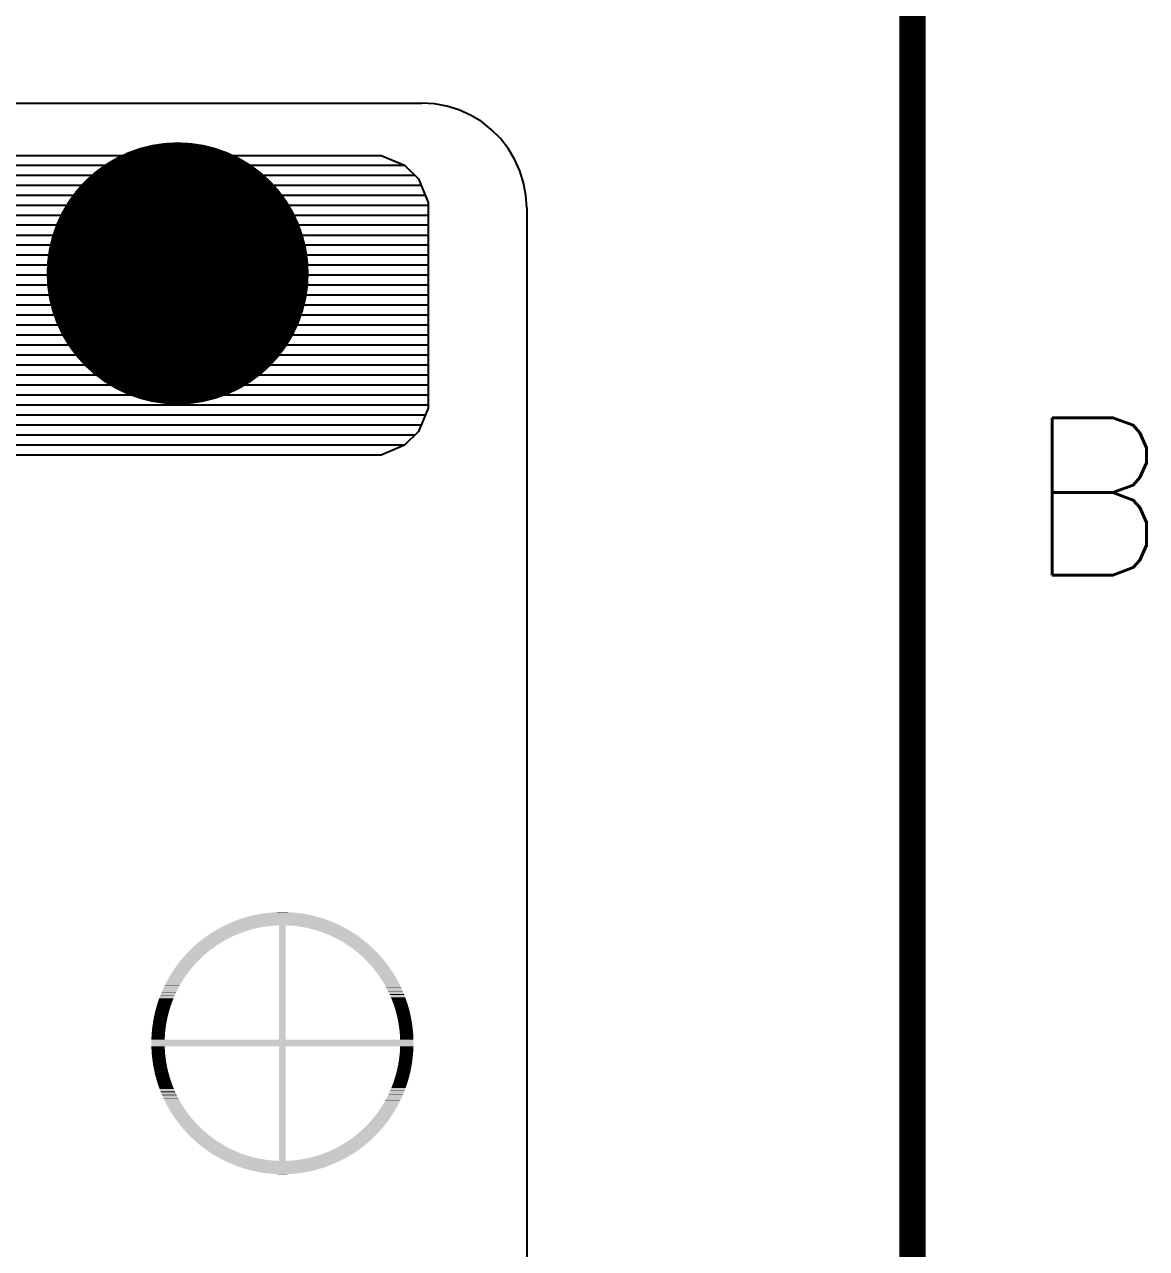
# Model space of a CAD drawing. Extents: x 295 to 953, y 10 to 290.
# Drawn here: x 865.04 to 886.44, y 203.15 to 226.5 of the extents above; entities that cross this region are included whole.
import ezdxf
from ezdxf.enums import TextEntityAlignment as Align

# ---------------------------------------------------------------- set-up
doc = ezdxf.new("R2010")
doc.units = 0
doc.header["$LTSCALE"] = 5
doc.header["$MEASUREMENT"] = 0
doc.layers.get('0').update_dxf_attribs({"linetype": 'CONTINUOUS', "lineweight": 25})
for name, color, linetype in [('DV-ABPB-A4_BOT', 7, 'CONTINUOUS'), ('문자', 4, 'CONTINUOUS'), ('테두리', 3, 'CONTINUOUS')]:
    doc.layers.add(name, color=color, linetype=linetype)
doc.styles.get("Standard").update_dxf_attribs({"font": 'simplex.shx'})

# ---------------------------------------------------------------- blocks, each defined once
blk = doc.blocks.new('C')
at = {"layer": '테두리'}
blk.add_line((405, 285), (405, 15), dxfattribs=at)
at = {"layer": '테두리', "const_width": 0.5}
blk.add_lwpolyline([(15, 285), (15, 15), (405, 15), (405, 285), (15, 285)], dxfattribs=at)
at = {"layer": '문자'}
blk.add_text('B', height=3, dxfattribs=at).set_placement((408.5, 217.5), align=Align.MIDDLE)

msp = doc.modelspace()

# ---------------------------------------------------------------- linework, layer by layer
at = {"color": 7, "const_width": 2.501}
msp.add_lwpolyline([(869.208, 221.753, -1), (866.708, 221.753, -1)], format="xyb", close=True, dxfattribs=at)
at = {"color": 7}
for points in [[(870.856, 209.405), (870.802, 209.425), (869.059, 209.405), (869.111, 209.425)], [(870.802, 209.425), (870.789, 209.43), (869.111, 209.425), (869.126, 209.43)], [(870.789, 209.43), (870.735, 209.448), (869.126, 209.43), (869.179, 209.448)], [(870.735, 209.448), (870.721, 209.453), (869.179, 209.448), (869.193, 209.453)], [(870.721, 209.453), (870.667, 209.469), (869.193, 209.453), (869.247, 209.469)], [(870.667, 209.469), (870.653, 209.473), (869.247, 209.469), (869.261, 209.473)], [(870.653, 209.473), (870.598, 209.489), (869.261, 209.473), (869.315, 209.489)], [(870.598, 209.489), (870.584, 209.492), (869.315, 209.489), (869.33, 209.492)], [(870.584, 209.492), (870.529, 209.506), (869.33, 209.492), (869.384, 209.506)], [(870.529, 209.506), (870.515, 209.509), (869.384, 209.506), (869.399, 209.509)], [(870.515, 209.509), (870.459, 209.521), (869.399, 209.509), (869.454, 209.521)], [(870.459, 209.521), (870.445, 209.524), (869.454, 209.521), (869.469, 209.524)], [(870.445, 209.524), (870.389, 209.535), (869.469, 209.524), (869.524, 209.535)], [(870.389, 209.535), (870.375, 209.537), (869.524, 209.535), (869.54, 209.537)], [(870.375, 209.537), (870.318, 209.546), (869.54, 209.537), (869.594, 209.546)], [(870.318, 209.546), (870.305, 209.548), (869.594, 209.546), (869.61, 209.548)], [(870.305, 209.548), (870.247, 209.555), (869.61, 209.548), (869.665, 209.555)], [(870.247, 209.555), (870.234, 209.557), (869.665, 209.555), (869.681, 209.557)], [(870.234, 209.557), (870.176, 209.563), (869.681, 209.557), (869.736, 209.563)], [(870.176, 209.563), (870.163, 209.564), (869.736, 209.563), (869.753, 209.564)], [(870.163, 209.564), (870.104, 209.568), (869.753, 209.564), (869.807, 209.568)], [(870.104, 209.568), (870.092, 209.569), (869.807, 209.568), (869.825, 209.569)], [(870.092, 209.569), (870.031, 209.571), (869.825, 209.569), (869.878, 209.571)], [(870.031, 209.571), (870.021, 209.571), (869.878, 209.571), (869.903, 209.571)], [(870.021, 209.571), (869.949, 209.572), (869.903, 209.571), (869.949, 209.572)], [(869.162, 209.173), (869.209, 209.19), (868.601, 209.173), (868.629, 209.19)], [(869.209, 209.19), (869.27, 209.211), (868.629, 209.19), (868.661, 209.211)], [(869.27, 209.211), (869.273, 209.212), (868.661, 209.211), (868.663, 209.212)], [(869.273, 209.212), (869.337, 209.231), (868.663, 209.212), (868.697, 209.231)], [(869.337, 209.231), (869.394, 209.247), (868.697, 209.231), (868.723, 209.247)], [(869.394, 209.247), (869.403, 209.249), (868.723, 209.247), (868.727, 209.249)], [(869.403, 209.249), (869.468, 209.265), (868.727, 209.249), (868.756, 209.265)], [(869.468, 209.265), (869.534, 209.278), (868.756, 209.265), (868.78, 209.278)], [(869.534, 209.278), (869.55, 209.281), (868.78, 209.278), (868.785, 209.281)], [(869.55, 209.281), (869.601, 209.29), (868.785, 209.281), (868.803, 209.29)], [(869.601, 209.29), (869.668, 209.3), (868.803, 209.29), (868.822, 209.3)], [(869.668, 209.3), (869.735, 209.307), (868.822, 209.3), (868.837, 209.307)], [(869.735, 209.307), (869.802, 209.313), (868.837, 209.307), (868.848, 209.313)], [(869.802, 209.313), (869.811, 209.313), (868.848, 209.313), (868.849, 209.313)], [(869.811, 209.313), (869.87, 209.317), (868.849, 209.313), (868.856, 209.317)], [(869.87, 209.317), (869.893, 209.317), (868.856, 209.317), (868.857, 209.317)], [(871.057, 209.317), (871.052, 209.32), (868.857, 209.317), (868.862, 209.32)], [(871.052, 209.32), (871, 209.344), (868.862, 209.32), (868.913, 209.344)], [(871, 209.344), (870.987, 209.35), (868.913, 209.344), (868.927, 209.35)], [(870.987, 209.35), (870.935, 209.373), (868.927, 209.35), (868.978, 209.373)], [(870.935, 209.373), (870.922, 209.379), (868.978, 209.373), (868.992, 209.379)], [(870.922, 209.379), (870.869, 209.4), (868.992, 209.379), (869.044, 209.4)], [(870.869, 209.4), (870.856, 209.405), (869.044, 209.4), (869.059, 209.405)], [(870.02, 207.135), (870.02, 209.317), (869.893, 207.135), (869.893, 209.317)], [(871.062, 209.314), (871.057, 209.317), (870.088, 209.314), (870.02, 209.317)], [(871.072, 209.31), (871.062, 209.314), (870.155, 209.31), (870.088, 209.314)], [(871.086, 209.303), (871.072, 209.31), (870.222, 209.303), (870.155, 209.31)], [(871.104, 209.294), (871.086, 209.303), (870.289, 209.294), (870.222, 209.303)], [(871.115, 209.288), (871.104, 209.294), (870.324, 209.288), (870.289, 209.294)], [(871.125, 209.283), (871.115, 209.288), (870.356, 209.283), (870.324, 209.288)], [(871.149, 209.27), (871.125, 209.283), (870.422, 209.27), (870.356, 209.283)], [(871.177, 209.255), (871.149, 209.27), (870.488, 209.255), (870.422, 209.27)], [(871.178, 209.254), (871.177, 209.255), (870.491, 209.254), (870.488, 209.255)], [(871.206, 209.238), (871.178, 209.254), (870.554, 209.238), (870.491, 209.254)], [(871.239, 209.219), (871.206, 209.238), (870.619, 209.219), (870.554, 209.238)], [(871.24, 209.218), (871.239, 209.219), (870.62, 209.218), (870.619, 209.219)], [(871.273, 209.198), (871.24, 209.218), (870.683, 209.198), (870.62, 209.218)], [(871.3, 209.181), (871.273, 209.198), (870.73, 209.181), (870.683, 209.198)], [(868.669, 208.913), (868.725, 208.951), (868.265, 208.913), (868.307, 208.951)], [(868.725, 208.951), (868.738, 208.959), (868.307, 208.951), (868.316, 208.959)], [(868.738, 208.959), (868.782, 208.987), (868.316, 208.959), (868.349, 208.987)], [(868.782, 208.987), (868.813, 209.005), (868.349, 208.987), (868.371, 209.005)], [(868.813, 209.005), (868.841, 209.021), (868.371, 209.005), (868.391, 209.021)], [(868.841, 209.021), (868.891, 209.049), (868.391, 209.021), (868.426, 209.049)], [(868.891, 209.049), (868.9, 209.054), (868.426, 209.049), (868.433, 209.054)], [(868.9, 209.054), (868.96, 209.085), (868.433, 209.054), (868.474, 209.085)], [(868.96, 209.085), (868.975, 209.092), (868.474, 209.085), (868.483, 209.092)], [(868.975, 209.092), (869.021, 209.114), (868.483, 209.092), (868.514, 209.114)], [(869.021, 209.114), (869.065, 209.133), (868.514, 209.114), (868.542, 209.133)], [(869.065, 209.133), (869.083, 209.141), (868.542, 209.133), (868.554, 209.141)], [(869.083, 209.141), (869.145, 209.167), (868.554, 209.141), (868.592, 209.167)], [(869.145, 209.167), (869.162, 209.173), (868.592, 209.167), (868.601, 209.173)], [(871.309, 209.175), (871.3, 209.181), (870.746, 209.175), (870.73, 209.181)], [(871.347, 209.15), (871.309, 209.175), (870.809, 209.15), (870.746, 209.175)], [(871.36, 209.142), (871.347, 209.15), (870.83, 209.142), (870.809, 209.15)], [(871.385, 209.124), (871.36, 209.142), (870.871, 209.124), (870.83, 209.142)], [(871.418, 209.101), (871.385, 209.124), (870.921, 209.101), (870.871, 209.124)], [(871.426, 209.095), (871.418, 209.101), (870.933, 209.095), (870.921, 209.101)], [(871.466, 209.065), (871.426, 209.095), (870.993, 209.065), (870.933, 209.095)], [(871.476, 209.058), (871.466, 209.065), (871.006, 209.058), (870.993, 209.065)], [(871.508, 209.033), (871.476, 209.058), (871.053, 209.033), (871.006, 209.058)], [(871.532, 209.014), (871.508, 209.033), (871.085, 209.014), (871.053, 209.033)], [(871.55, 208.999), (871.532, 209.014), (871.111, 208.999), (871.085, 209.014)], [(871.586, 208.969), (871.55, 208.999), (871.161, 208.969), (871.111, 208.999)], [(871.592, 208.964), (871.586, 208.969), (871.168, 208.964), (871.161, 208.969)], [(871.634, 208.926), (871.592, 208.964), (871.225, 208.926), (871.168, 208.964)], [(868.416, 208.707), (868.458, 208.745), (868.065, 208.707), (868.099, 208.745)], [(868.458, 208.745), (868.475, 208.76), (868.099, 208.745), (868.112, 208.76)], [(868.475, 208.76), (868.509, 208.789), (868.112, 208.76), (868.14, 208.789)], [(868.509, 208.789), (868.536, 208.812), (868.14, 208.789), (868.161, 208.812)], [(868.536, 208.812), (868.561, 208.832), (868.161, 208.812), (868.181, 208.832)], [(868.561, 208.832), (868.6, 208.862), (868.181, 208.832), (868.211, 208.862)], [(868.6, 208.862), (868.615, 208.873), (868.211, 208.862), (868.223, 208.873)], [(868.615, 208.873), (868.667, 208.911), (868.223, 208.873), (868.263, 208.911)], [(868.667, 208.911), (868.669, 208.913), (868.263, 208.911), (868.265, 208.913)], [(871.64, 208.921), (871.634, 208.926), (871.232, 208.921), (871.225, 208.926)], [(871.676, 208.887), (871.64, 208.921), (871.28, 208.887), (871.232, 208.921)], [(871.692, 208.873), (871.676, 208.887), (871.3, 208.873), (871.28, 208.887)], [(871.718, 208.847), (871.692, 208.873), (871.334, 208.847), (871.3, 208.873)], [(871.742, 208.822), (871.718, 208.847), (871.364, 208.822), (871.334, 208.847)], [(871.759, 208.804), (871.742, 208.822), (871.387, 208.804), (871.364, 208.822)], [(871.792, 208.771), (871.759, 208.804), (871.426, 208.771), (871.387, 208.804)], [(871.801, 208.761), (871.792, 208.771), (871.438, 208.761), (871.426, 208.771)], [(871.839, 208.718), (871.801, 208.761), (871.486, 208.718), (871.438, 208.761)], [(871.841, 208.715), (871.839, 208.718), (871.488, 208.715), (871.486, 208.718)], [(871.881, 208.669), (871.841, 208.715), (871.537, 208.669), (871.488, 208.715)], [(868.207, 208.481), (868.224, 208.502), (867.891, 208.481), (867.906, 208.502)], [(868.224, 208.502), (868.256, 208.539), (867.906, 208.502), (867.932, 208.539)], [(868.256, 208.539), (868.268, 208.553), (867.932, 208.539), (867.942, 208.553)], [(868.268, 208.553), (868.307, 208.596), (867.942, 208.553), (867.975, 208.596)], [(868.307, 208.596), (868.313, 208.603), (867.975, 208.596), (867.98, 208.603)], [(868.313, 208.603), (868.36, 208.652), (867.98, 208.603), (868.019, 208.652)], [(868.36, 208.652), (868.408, 208.699), (868.019, 208.652), (868.059, 208.699)], [(868.408, 208.699), (868.416, 208.707), (868.059, 208.699), (868.065, 208.707)], [(871.885, 208.664), (871.881, 208.669), (871.542, 208.664), (871.537, 208.669)], [(871.92, 208.62), (871.885, 208.664), (871.584, 208.62), (871.542, 208.664)], [(871.93, 208.608), (871.92, 208.62), (871.596, 208.608), (871.584, 208.62)], [(871.958, 208.571), (871.93, 208.608), (871.63, 208.571), (871.596, 208.608)], [(871.973, 208.551), (871.958, 208.571), (871.647, 208.551), (871.63, 208.571)], [(871.995, 208.52), (871.973, 208.551), (871.675, 208.52), (871.647, 208.551)], [(872.014, 208.493), (871.995, 208.52), (871.696, 208.493), (871.675, 208.52)], [(872.031, 208.467), (872.014, 208.493), (871.717, 208.467), (871.696, 208.493)], [(868.036, 208.237), (868.065, 208.283), (867.744, 208.237), (867.77, 208.283)], [(868.065, 208.283), (868.075, 208.299), (867.77, 208.283), (867.778, 208.299)], [(868.075, 208.299), (868.102, 208.34), (867.778, 208.299), (867.802, 208.34)], [(868.102, 208.34), (868.117, 208.361), (867.802, 208.34), (867.814, 208.361)], [(868.117, 208.361), (868.141, 208.395), (867.814, 208.361), (867.835, 208.395)], [(868.141, 208.395), (868.161, 208.421), (867.835, 208.395), (867.852, 208.421)], [(868.161, 208.421), (868.182, 208.449), (867.852, 208.421), (867.87, 208.449)], [(868.182, 208.449), (868.207, 208.481), (867.87, 208.449), (867.891, 208.481)], [(872.054, 208.434), (872.031, 208.467), (871.743, 208.434), (871.717, 208.467)], [(872.066, 208.414), (872.054, 208.434), (871.758, 208.414), (871.743, 208.434)], [(872.092, 208.373), (872.066, 208.414), (871.788, 208.373), (871.758, 208.414)], [(872.1, 208.359), (872.092, 208.373), (871.798, 208.359), (871.788, 208.373)], [(872.128, 208.312), (872.1, 208.359), (871.83, 208.312), (871.798, 208.359)], [(872.133, 208.303), (872.128, 208.312), (871.836, 208.303), (871.83, 208.312)], [(872.163, 208.25), (872.133, 208.303), (871.87, 208.25), (871.836, 208.303)], [(872.165, 208.246), (872.163, 208.25), (871.872, 208.246), (871.87, 208.25)], [(867.905, 207.986), (867.931, 208.043), (867.63, 207.986), (867.653, 208.043)], [(867.931, 208.043), (867.933, 208.047), (867.653, 208.043), (867.655, 208.047)], [(867.933, 208.047), (867.963, 208.108), (867.655, 208.047), (867.681, 208.108)], [(867.964, 208.109), (867.996, 208.167), (867.681, 208.109), (867.709, 208.167)], [(867.963, 208.108), (867.964, 208.109), (867.681, 208.108), (867.681, 208.109)], [(867.996, 208.167), (867.999, 208.173), (867.709, 208.167), (867.712, 208.173)], [(867.999, 208.173), (868.029, 208.226), (867.712, 208.173), (867.739, 208.226)], [(868.029, 208.226), (868.036, 208.237), (867.739, 208.226), (867.744, 208.237)], [(872.194, 208.188), (872.165, 208.246), (871.907, 208.188), (871.872, 208.246)], [(872.195, 208.186), (872.194, 208.188), (871.907, 208.186), (871.907, 208.188)], [(872.223, 208.129), (872.195, 208.186), (871.939, 208.129), (871.907, 208.186)], [(872.226, 208.122), (872.223, 208.129), (871.943, 208.122), (871.939, 208.129)], [(872.25, 208.069), (872.226, 208.122), (871.97, 208.069), (871.943, 208.122)], [(872.255, 208.057), (872.25, 208.069), (871.976, 208.057), (871.97, 208.069)], [(872.275, 208.008), (872.255, 208.057), (871.999, 208.008), (871.976, 208.057)], [(867.823, 207.775), (867.831, 207.798), (867.557, 207.775), (867.564, 207.798)], [(867.831, 207.798), (867.847, 207.843), (867.564, 207.798), (867.578, 207.843)], [(867.847, 207.843), (867.854, 207.861), (867.578, 207.843), (867.584, 207.861)], [(867.854, 207.861), (867.873, 207.91), (867.584, 207.861), (867.601, 207.91)], [(867.873, 207.91), (867.878, 207.924), (867.601, 207.91), (867.606, 207.924)], [(867.878, 207.924), (867.901, 207.977), (867.606, 207.924), (867.626, 207.977)], [(867.901, 207.977), (867.905, 207.986), (867.626, 207.977), (867.63, 207.986)], [(872.282, 207.991), (872.275, 208.008), (872.007, 207.991), (871.999, 208.008)], [(872.299, 207.946), (872.282, 207.991), (872.026, 207.946), (872.007, 207.991)], [(872.308, 207.924), (872.299, 207.946), (872.035, 207.924), (872.026, 207.946)], [(872.322, 207.883), (872.308, 207.924), (872.052, 207.883), (872.035, 207.924)], [(872.331, 207.857), (872.322, 207.883), (872.062, 207.857), (872.052, 207.883)], [(872.343, 207.82), (872.331, 207.857), (872.075, 207.82), (872.062, 207.857)], [(872.352, 207.789), (872.343, 207.82), (872.086, 207.789), (872.075, 207.82)], [(872.362, 207.756), (872.352, 207.789), (872.097, 207.756), (872.086, 207.789)], [(867.759, 207.537), (867.766, 207.567), (867.5, 207.537), (867.506, 207.567)], [(867.766, 207.567), (867.774, 207.603), (867.506, 207.567), (867.514, 207.603)], [(867.774, 207.603), (867.783, 207.637), (867.514, 207.603), (867.521, 207.637)], [(867.783, 207.637), (867.791, 207.668), (867.521, 207.637), (867.529, 207.668)], [(867.791, 207.668), (867.802, 207.706), (867.529, 207.668), (867.538, 207.706)], [(867.802, 207.706), (867.81, 207.733), (867.538, 207.706), (867.546, 207.733)], [(867.81, 207.733), (867.823, 207.775), (867.546, 207.733), (867.557, 207.775)], [(872.372, 207.72), (872.362, 207.756), (872.108, 207.72), (872.097, 207.756)], [(872.379, 207.691), (872.372, 207.72), (872.116, 207.691), (872.108, 207.72)], [(872.389, 207.651), (872.379, 207.691), (872.127, 207.651), (872.116, 207.691)], [(872.395, 207.626), (872.389, 207.651), (872.134, 207.626), (872.127, 207.651)], [(872.405, 207.582), (872.395, 207.626), (872.145, 207.582), (872.134, 207.626)], [(872.409, 207.56), (872.405, 207.582), (872.15, 207.56), (872.145, 207.582)], [(872.418, 207.512), (872.409, 207.56), (872.16, 207.512), (872.15, 207.56)], [(867.721, 207.285), (867.726, 207.337), (867.465, 207.285), (867.471, 207.337)], [(867.726, 207.337), (867.729, 207.356), (867.471, 207.337), (867.472, 207.356)], [(867.729, 207.356), (867.735, 207.404), (867.472, 207.356), (867.479, 207.404)], [(867.735, 207.404), (867.739, 207.427), (867.479, 207.404), (867.482, 207.427)], [(867.739, 207.427), (867.746, 207.471), (867.482, 207.427), (867.489, 207.471)], [(867.746, 207.471), (867.751, 207.497), (867.489, 207.471), (867.493, 207.497)], [(867.751, 207.497), (867.759, 207.537), (867.493, 207.497), (867.5, 207.537)], [(872.421, 207.494), (872.418, 207.512), (872.163, 207.494), (872.16, 207.512)], [(872.43, 207.441), (872.421, 207.494), (872.173, 207.441), (872.163, 207.494)], [(872.432, 207.428), (872.43, 207.441), (872.175, 207.428), (872.173, 207.441)], [(872.44, 207.371), (872.432, 207.428), (872.183, 207.371), (872.175, 207.428)], [(872.441, 207.361), (872.44, 207.371), (872.185, 207.361), (872.183, 207.371)], [(872.447, 207.3), (872.441, 207.361), (872.192, 207.3), (872.185, 207.361)], [(872.457, 207.086), (872.456, 207.135), (867.456, 207.086), (867.457, 207.135)], [(872.458, 207.072), (872.457, 207.086), (867.456, 207.072), (867.456, 207.086)], [(867.711, 207.143), (867.714, 207.203), (867.457, 207.143), (867.46, 207.203)], [(867.711, 207.135), (867.711, 207.143), (867.457, 207.135), (867.457, 207.143)], [(867.715, 207.214), (867.719, 207.27), (867.46, 207.214), (867.464, 207.27)], [(867.714, 207.203), (867.715, 207.214), (867.46, 207.203), (867.46, 207.214)], [(867.719, 207.27), (867.721, 207.285), (867.464, 207.27), (867.465, 207.285)], [(872.448, 207.294), (872.447, 207.3), (872.193, 207.294), (872.192, 207.3)], [(872.453, 207.229), (872.448, 207.294), (872.198, 207.229), (872.193, 207.294)], [(872.453, 207.226), (872.453, 207.229), (872.198, 207.226), (872.198, 207.229)], [(872.456, 207.159), (872.453, 207.226), (872.202, 207.159), (872.198, 207.226)], [(872.456, 207.158), (872.456, 207.159), (872.202, 207.158), (872.202, 207.159)], [(872.456, 207.135), (872.456, 207.158), (872.203, 207.135), (872.202, 207.158)], [(872.457, 207.057), (872.458, 207.072), (867.456, 207.057), (867.456, 207.072)], [(872.457, 207.008), (872.457, 207.057), (867.457, 207.008), (867.456, 207.057)], [(867.712, 206.986), (867.711, 207.008), (867.458, 206.986), (867.457, 207.008)], [(867.712, 206.985), (867.712, 206.986), (867.458, 206.985), (867.458, 206.986)], [(867.716, 206.917), (867.712, 206.985), (867.461, 206.917), (867.458, 206.985)], [(867.716, 206.914), (867.716, 206.917), (867.461, 206.914), (867.461, 206.917)], [(867.721, 206.85), (867.716, 206.914), (867.466, 206.85), (867.461, 206.914)], [(867.722, 206.843), (867.721, 206.85), (867.467, 206.843), (867.466, 206.85)], [(870.02, 204.826), (870.02, 207.008), (869.893, 204.826), (869.893, 207.008)], [(872.443, 206.806), (872.448, 206.858), (872.188, 206.806), (872.193, 206.858)], [(872.448, 206.858), (872.449, 206.873), (872.193, 206.858), (872.195, 206.873)], [(872.449, 206.873), (872.453, 206.929), (872.195, 206.873), (872.199, 206.929)], [(872.453, 206.929), (872.454, 206.941), (872.199, 206.929), (872.2, 206.941)], [(872.454, 206.941), (872.456, 207), (872.2, 206.941), (872.202, 207)], [(872.456, 207), (872.457, 207.008), (872.202, 207), (872.203, 207.008)], [(867.729, 206.783), (867.722, 206.843), (867.473, 206.783), (867.467, 206.843)], [(867.73, 206.772), (867.729, 206.783), (867.474, 206.772), (867.473, 206.783)], [(867.739, 206.716), (867.73, 206.772), (867.482, 206.716), (867.474, 206.772)], [(867.741, 206.702), (867.739, 206.716), (867.484, 206.702), (867.482, 206.716)], [(867.75, 206.649), (867.741, 206.702), (867.492, 206.649), (867.484, 206.702)], [(867.754, 206.632), (867.75, 206.649), (867.495, 206.632), (867.492, 206.649)], [(867.764, 206.583), (867.754, 206.632), (867.505, 206.583), (867.495, 206.632)], [(872.414, 206.606), (872.421, 206.646), (872.155, 206.606), (872.163, 206.646)], [(872.421, 206.646), (872.425, 206.672), (872.163, 206.646), (872.168, 206.672)], [(872.425, 206.672), (872.432, 206.716), (872.168, 206.672), (872.175, 206.716)], [(872.432, 206.716), (872.435, 206.739), (872.175, 206.716), (872.179, 206.739)], [(872.435, 206.739), (872.441, 206.787), (872.179, 206.739), (872.185, 206.787)], [(872.441, 206.787), (872.443, 206.806), (872.185, 206.787), (872.188, 206.806)], [(867.769, 206.562), (867.764, 206.583), (867.509, 206.562), (867.505, 206.583)], [(867.78, 206.517), (867.769, 206.562), (867.519, 206.517), (867.509, 206.562)], [(867.787, 206.492), (867.78, 206.517), (867.524, 206.492), (867.519, 206.517)], [(867.797, 206.452), (867.787, 206.492), (867.534, 206.452), (867.524, 206.492)], [(867.806, 206.423), (867.797, 206.452), (867.542, 206.423), (867.534, 206.452)], [(867.817, 206.387), (867.806, 206.423), (867.552, 206.387), (867.542, 206.423)], [(867.828, 206.354), (867.817, 206.387), (867.561, 206.354), (867.552, 206.387)], [(872.357, 206.368), (872.368, 206.41), (872.09, 206.368), (872.104, 206.41)], [(872.368, 206.41), (872.376, 206.437), (872.104, 206.41), (872.112, 206.437)], [(872.376, 206.437), (872.385, 206.475), (872.112, 206.437), (872.123, 206.475)], [(872.385, 206.475), (872.393, 206.506), (872.123, 206.475), (872.131, 206.506)], [(872.393, 206.506), (872.4, 206.54), (872.131, 206.506), (872.14, 206.54)], [(872.4, 206.54), (872.408, 206.576), (872.14, 206.54), (872.148, 206.576)], [(872.408, 206.576), (872.414, 206.606), (872.148, 206.576), (872.155, 206.606)], [(867.839, 206.323), (867.828, 206.354), (867.571, 206.323), (867.561, 206.354)], [(867.852, 206.286), (867.839, 206.323), (867.583, 206.286), (867.571, 206.323)], [(867.862, 206.26), (867.852, 206.286), (867.592, 206.26), (867.583, 206.286)], [(867.879, 206.219), (867.862, 206.26), (867.606, 206.219), (867.592, 206.26)], [(867.887, 206.197), (867.879, 206.219), (867.614, 206.197), (867.606, 206.219)], [(867.907, 206.152), (867.887, 206.197), (867.631, 206.152), (867.614, 206.197)], [(867.915, 206.136), (867.907, 206.152), (867.638, 206.136), (867.631, 206.152)], [(872.261, 206.1), (872.284, 206.157), (871.982, 206.1), (872.009, 206.157)], [(872.284, 206.157), (872.288, 206.166), (872.009, 206.157), (872.013, 206.166)], [(872.288, 206.166), (872.308, 206.219), (872.013, 206.166), (872.036, 206.219)], [(872.308, 206.219), (872.313, 206.233), (872.036, 206.219), (872.041, 206.233)], [(872.313, 206.233), (872.329, 206.282), (872.041, 206.233), (872.06, 206.282)], [(872.329, 206.282), (872.336, 206.3), (872.06, 206.282), (872.067, 206.3)], [(872.336, 206.3), (872.35, 206.346), (872.067, 206.3), (872.083, 206.346)], [(872.35, 206.346), (872.357, 206.368), (872.083, 206.346), (872.09, 206.368)], [(867.938, 206.086), (867.915, 206.136), (867.659, 206.086), (867.638, 206.136)], [(867.944, 206.075), (867.938, 206.086), (867.664, 206.075), (867.659, 206.086)], [(867.971, 206.021), (867.944, 206.075), (867.688, 206.021), (867.664, 206.075)], [(867.975, 206.015), (867.971, 206.021), (867.691, 206.015), (867.688, 206.021)], [(868.006, 205.957), (867.975, 206.015), (867.718, 205.957), (867.691, 206.015)], [(868.007, 205.955), (868.006, 205.957), (867.719, 205.955), (867.718, 205.957)], [(868.042, 205.897), (868.007, 205.955), (867.749, 205.897), (867.719, 205.955)], [(872.17, 205.907), (872.175, 205.917), (871.878, 205.907), (871.884, 205.917)], [(872.175, 205.917), (872.202, 205.97), (871.884, 205.917), (871.915, 205.97)], [(872.202, 205.97), (872.205, 205.976), (871.915, 205.97), (871.918, 205.976)], [(872.205, 205.976), (872.232, 206.035), (871.918, 205.976), (871.95, 206.035)], [(872.233, 206.035), (872.259, 206.096), (871.95, 206.035), (871.981, 206.096)], [(872.259, 206.096), (872.261, 206.1), (871.981, 206.096), (871.982, 206.1)], [(868.044, 205.894), (868.042, 205.897), (867.751, 205.894), (867.749, 205.897)], [(868.078, 205.84), (868.044, 205.894), (867.781, 205.84), (867.751, 205.894)], [(868.084, 205.831), (868.078, 205.84), (867.786, 205.831), (867.781, 205.84)], [(868.116, 205.784), (868.084, 205.831), (867.813, 205.784), (867.786, 205.831)], [(868.126, 205.77), (868.116, 205.784), (867.822, 205.77), (867.813, 205.784)], [(868.155, 205.729), (868.126, 205.77), (867.847, 205.729), (867.822, 205.77)], [(868.171, 205.71), (868.155, 205.729), (867.86, 205.71), (867.847, 205.729)], [(868.196, 205.676), (868.171, 205.71), (867.882, 205.676), (867.86, 205.71)], [(872.023, 205.663), (872.044, 205.695), (871.706, 205.663), (871.732, 205.695)], [(872.044, 205.695), (872.062, 205.722), (871.732, 205.695), (871.753, 205.722)], [(872.062, 205.722), (872.078, 205.749), (871.753, 205.722), (871.773, 205.749)], [(872.078, 205.749), (872.1, 205.783), (871.773, 205.749), (871.797, 205.783)], [(872.1, 205.783), (872.112, 205.804), (871.797, 205.783), (871.811, 205.804)], [(872.112, 205.804), (872.135, 205.844), (871.811, 205.804), (871.838, 205.844)], [(872.135, 205.844), (872.144, 205.86), (871.838, 205.844), (871.849, 205.86)], [(872.144, 205.86), (872.17, 205.907), (871.849, 205.86), (871.878, 205.907)], [(868.217, 205.65), (868.196, 205.676), (867.899, 205.65), (867.882, 205.676)], [(868.239, 205.624), (868.217, 205.65), (867.918, 205.624), (867.899, 205.65)], [(868.266, 205.592), (868.239, 205.624), (867.941, 205.592), (867.918, 205.624)], [(868.284, 205.573), (868.266, 205.592), (867.956, 205.573), (867.941, 205.592)], [(868.318, 205.535), (868.284, 205.573), (867.984, 205.535), (867.956, 205.573)], [(868.329, 205.523), (868.318, 205.535), (867.994, 205.523), (867.984, 205.535)], [(868.372, 205.48), (868.329, 205.523), (868.028, 205.48), (867.994, 205.523)], [(868.377, 205.475), (868.372, 205.48), (868.033, 205.475), (868.028, 205.48)], [(868.425, 205.428), (868.377, 205.475), (868.072, 205.428), (868.033, 205.475)], [(871.855, 205.444), (871.895, 205.491), (871.506, 205.444), (871.554, 205.491)], [(871.895, 205.491), (871.934, 205.54), (871.554, 205.491), (871.601, 205.54)], [(871.934, 205.54), (871.939, 205.547), (871.601, 205.54), (871.607, 205.547)], [(871.939, 205.547), (871.971, 205.59), (871.607, 205.547), (871.646, 205.59)], [(871.971, 205.59), (871.982, 205.604), (871.646, 205.59), (871.658, 205.604)], [(871.982, 205.604), (872.008, 205.642), (871.658, 205.604), (871.69, 205.642)], [(872.008, 205.642), (872.023, 205.663), (871.69, 205.642), (871.706, 205.663)], [(868.428, 205.425), (868.425, 205.428), (868.075, 205.425), (868.072, 205.428)], [(868.476, 205.383), (868.428, 205.425), (868.113, 205.383), (868.075, 205.425)], [(868.487, 205.373), (868.476, 205.383), (868.122, 205.373), (868.113, 205.383)], [(868.527, 205.339), (868.487, 205.373), (868.154, 205.339), (868.122, 205.373)], [(868.549, 205.321), (868.527, 205.339), (868.171, 205.321), (868.154, 205.339)], [(868.58, 205.297), (868.549, 205.321), (868.196, 205.297), (868.171, 205.321)], [(868.614, 205.271), (868.58, 205.297), (868.222, 205.271), (868.196, 205.297)], [(868.634, 205.256), (868.614, 205.271), (868.238, 205.256), (868.222, 205.271)], [(868.682, 205.222), (868.634, 205.256), (868.274, 205.222), (868.238, 205.256)], [(868.689, 205.217), (868.682, 205.222), (868.28, 205.217), (868.274, 205.222)], [(868.745, 205.18), (868.689, 205.217), (868.322, 205.18), (868.28, 205.217)], [(871.607, 205.193), (871.649, 205.23), (871.188, 205.193), (871.244, 205.23)], [(871.649, 205.23), (871.651, 205.232), (871.244, 205.23), (871.246, 205.232)], [(871.651, 205.232), (871.691, 205.27), (871.246, 205.232), (871.299, 205.27)], [(871.691, 205.27), (871.702, 205.281), (871.299, 205.27), (871.313, 205.281)], [(871.702, 205.281), (871.732, 205.311), (871.313, 205.281), (871.353, 205.311)], [(871.732, 205.311), (871.753, 205.331), (871.353, 205.311), (871.377, 205.331)], [(871.753, 205.331), (871.774, 205.354), (871.377, 205.331), (871.405, 205.354)], [(871.774, 205.354), (871.802, 205.383), (871.405, 205.354), (871.439, 205.383)], [(871.802, 205.383), (871.815, 205.398), (871.439, 205.383), (871.456, 205.398)], [(871.815, 205.398), (871.849, 205.437), (871.456, 205.398), (871.497, 205.437)], [(871.849, 205.437), (871.855, 205.444), (871.497, 205.437), (871.506, 205.444)], [(868.753, 205.175), (868.745, 205.18), (868.327, 205.175), (868.322, 205.18)], [(868.803, 205.144), (868.753, 205.175), (868.364, 205.144), (868.327, 205.175)], [(868.829, 205.129), (868.803, 205.144), (868.382, 205.129), (868.364, 205.144)], [(868.861, 205.11), (868.829, 205.129), (868.406, 205.11), (868.382, 205.129)], [(868.908, 205.085), (868.861, 205.11), (868.438, 205.085), (868.406, 205.11)], [(868.921, 205.078), (868.908, 205.085), (868.447, 205.078), (868.438, 205.085)], [(868.981, 205.048), (868.921, 205.078), (868.488, 205.048), (868.447, 205.078)], [(868.993, 205.043), (868.981, 205.048), (868.495, 205.043), (868.488, 205.048)], [(869.042, 205.02), (868.993, 205.043), (868.528, 205.02), (868.495, 205.043)], [(869.084, 205.002), (869.042, 205.02), (868.554, 205.002), (868.528, 205.02)], [(869.104, 204.993), (869.084, 205.002), (868.567, 204.993), (868.554, 205.002)], [(869.167, 204.968), (869.104, 204.993), (868.605, 204.968), (868.567, 204.993)], [(871.322, 204.977), (871.36, 205.002), (870.768, 204.977), (870.831, 205.002)], [(871.36, 205.002), (871.372, 205.01), (870.831, 205.002), (870.849, 205.01)], [(871.372, 205.01), (871.399, 205.029), (870.849, 205.01), (870.893, 205.029)], [(871.399, 205.029), (871.43, 205.051), (870.893, 205.029), (870.939, 205.051)], [(871.43, 205.051), (871.44, 205.058), (870.939, 205.051), (870.954, 205.058)], [(871.44, 205.058), (871.481, 205.089), (870.954, 205.058), (871.014, 205.089)], [(871.481, 205.089), (871.487, 205.094), (871.014, 205.089), (871.023, 205.094)], [(871.487, 205.094), (871.522, 205.122), (871.023, 205.094), (871.073, 205.122)], [(871.522, 205.122), (871.543, 205.138), (871.073, 205.122), (871.101, 205.138)], [(871.543, 205.138), (871.564, 205.156), (871.101, 205.138), (871.131, 205.156)], [(871.564, 205.156), (871.597, 205.184), (871.131, 205.156), (871.175, 205.184)], [(871.597, 205.184), (871.607, 205.193), (871.175, 205.184), (871.188, 205.193)], [(869.183, 204.963), (869.167, 204.968), (868.613, 204.963), (868.605, 204.968)], [(869.231, 204.946), (869.183, 204.963), (868.641, 204.946), (868.613, 204.963)], [(869.294, 204.925), (869.231, 204.946), (868.674, 204.925), (868.641, 204.946)], [(869.295, 204.925), (869.294, 204.925), (868.675, 204.925), (868.674, 204.925)], [(869.36, 204.906), (869.295, 204.925), (868.708, 204.906), (868.675, 204.925)], [(869.423, 204.889), (869.36, 204.906), (868.736, 204.889), (868.708, 204.906)], [(869.425, 204.889), (869.423, 204.889), (868.737, 204.889), (868.736, 204.889)], [(869.491, 204.874), (869.425, 204.889), (868.765, 204.874), (868.737, 204.889)], [(869.558, 204.861), (869.491, 204.874), (868.789, 204.861), (868.765, 204.874)], [(869.589, 204.856), (869.558, 204.861), (868.798, 204.856), (868.789, 204.861)], [(869.624, 204.85), (869.589, 204.856), (868.81, 204.85), (868.798, 204.856)], [(869.691, 204.841), (869.624, 204.85), (868.828, 204.841), (868.81, 204.85)], [(869.758, 204.834), (869.691, 204.841), (868.842, 204.834), (868.828, 204.841)], [(869.826, 204.829), (869.758, 204.834), (868.851, 204.829), (868.842, 204.834)], [(869.893, 204.826), (869.826, 204.829), (868.857, 204.826), (868.851, 204.829)], [(871.051, 204.823), (871.057, 204.826), (868.862, 204.823), (868.857, 204.826)], [(871.001, 204.799), (871.051, 204.823), (868.914, 204.799), (868.862, 204.823)], [(870.987, 204.793), (871.001, 204.799), (868.927, 204.793), (868.914, 204.799)], [(870.935, 204.77), (870.987, 204.793), (868.979, 204.77), (868.927, 204.793)], [(870.921, 204.765), (870.935, 204.77), (868.992, 204.765), (868.979, 204.77)], [(870.869, 204.743), (870.921, 204.765), (869.045, 204.743), (868.992, 204.765)], [(871.057, 204.826), (871.058, 204.827), (870.02, 204.826), (870.044, 204.827)], [(871.058, 204.827), (871.065, 204.83), (870.044, 204.827), (870.103, 204.83)], [(871.065, 204.83), (871.066, 204.83), (870.103, 204.83), (870.111, 204.83)], [(871.066, 204.83), (871.077, 204.836), (870.111, 204.83), (870.179, 204.836)], [(871.077, 204.836), (871.092, 204.844), (870.179, 204.836), (870.246, 204.844)], [(871.092, 204.844), (871.111, 204.853), (870.246, 204.844), (870.313, 204.853)], [(871.111, 204.853), (871.128, 204.862), (870.313, 204.853), (870.364, 204.862)], [(871.128, 204.862), (871.133, 204.865), (870.364, 204.862), (870.379, 204.865)], [(871.133, 204.865), (871.158, 204.879), (870.379, 204.865), (870.445, 204.879)], [(871.158, 204.879), (871.187, 204.894), (870.445, 204.879), (870.511, 204.894)], [(871.187, 204.894), (871.191, 204.897), (870.511, 204.894), (870.519, 204.897)], [(871.191, 204.897), (871.217, 204.912), (870.519, 204.897), (870.576, 204.912)], [(871.217, 204.912), (871.251, 204.932), (870.576, 204.912), (870.641, 204.932)], [(871.251, 204.932), (871.252, 204.933), (870.641, 204.932), (870.644, 204.933)], [(871.252, 204.933), (871.285, 204.953), (870.644, 204.933), (870.705, 204.953)], [(871.285, 204.953), (871.313, 204.971), (870.705, 204.953), (870.752, 204.971)], [(871.313, 204.971), (871.322, 204.977), (870.752, 204.971), (870.768, 204.977)], [(870.855, 204.738), (870.869, 204.743), (869.058, 204.738), (869.045, 204.743)], [(870.803, 204.718), (870.855, 204.738), (869.112, 204.718), (869.058, 204.738)], [(870.788, 204.713), (870.803, 204.718), (869.125, 204.713), (869.112, 204.718)], [(870.735, 204.695), (870.788, 204.713), (869.179, 204.695), (869.125, 204.713)], [(870.721, 204.691), (870.735, 204.695), (869.193, 204.691), (869.179, 204.695)], [(870.667, 204.674), (870.721, 204.691), (869.247, 204.674), (869.193, 204.691)], [(870.652, 204.67), (870.667, 204.674), (869.261, 204.67), (869.247, 204.674)], [(870.599, 204.655), (870.652, 204.67), (869.316, 204.655), (869.261, 204.67)], [(870.584, 204.651), (870.599, 204.655), (869.329, 204.651), (869.316, 204.655)], [(870.529, 204.637), (870.584, 204.651), (869.385, 204.637), (869.329, 204.651)], [(870.514, 204.634), (870.529, 204.637), (869.399, 204.634), (869.385, 204.637)], [(870.46, 204.622), (870.514, 204.634), (869.455, 204.622), (869.399, 204.634)], [(870.444, 204.619), (870.46, 204.622), (869.468, 204.619), (869.455, 204.622)], [(870.39, 204.609), (870.444, 204.619), (869.525, 204.609), (869.468, 204.619)], [(870.374, 204.606), (870.39, 204.609), (869.539, 204.606), (869.525, 204.609)], [(870.319, 204.597), (870.374, 204.606), (869.595, 204.597), (869.539, 204.606)], [(870.304, 204.595), (870.319, 204.597), (869.609, 204.595), (869.595, 204.597)], [(870.249, 204.588), (870.304, 204.595), (869.666, 204.588), (869.609, 204.595)], [(870.232, 204.586), (870.249, 204.588), (869.68, 204.586), (869.666, 204.588)], [(870.178, 204.581), (870.232, 204.586), (869.738, 204.581), (869.68, 204.586)], [(870.161, 204.58), (870.178, 204.581), (869.751, 204.58), (869.738, 204.581)], [(870.107, 204.576), (870.161, 204.58), (869.809, 204.576), (869.751, 204.58)], [(870.088, 204.575), (870.107, 204.576), (869.822, 204.575), (869.809, 204.576)], [(870.036, 204.572), (870.088, 204.575), (869.882, 204.572), (869.822, 204.575)], [(870.011, 204.572), (870.036, 204.572), (869.893, 204.572), (869.882, 204.572)], [(869.964, 204.571), (870.011, 204.572), (869.964, 204.571), (869.893, 204.572)]]:
    msp.add_solid(points, dxfattribs=at)
at = {"layer": 'DV-ABPB-A4_BOT', "color": 7}
for p, q in [((501.466, 225.002), (872.616, 225.002)), ((872.858, 224.986), (872.616, 225.002)), ((873.096, 224.943), (872.858, 224.986)), ((873.325, 224.872), (873.096, 224.943)), ((873.546, 224.773), (873.325, 224.872)), ((873.752, 224.648), (873.546, 224.773)), ((873.942, 224.499), (873.752, 224.648)), ((874.115, 224.328), (873.942, 224.499)), ((874.262, 224.138), (874.115, 224.328)), ((874.387, 223.932), (874.262, 224.138)), ((832.731, 224.003), (871.839, 224.003)), ((871.839, 224.003), (872.289, 223.815)), ((874.486, 223.711), (874.387, 223.932)), ((872.291, 223.813), (501.708, 223.813)), ((872.289, 223.815), (872.55, 223.554)), ((874.559, 223.48), (874.486, 223.711)), ((872.601, 223.432), (501.398, 223.432)), ((872.482, 223.622), (501.517, 223.622)), ((872.55, 223.554), (872.736, 223.104)), ((874.603, 223.244), (874.559, 223.48)), ((872.68, 223.241), (501.319, 223.241)), ((874.618, 223.003), (874.603, 223.244)), ((872.736, 223.051), (501.263, 223.051)), ((872.736, 223.104), (872.736, 219.185)), ((874.618, 223.003), (874.618, 98.002)), ((872.736, 222.86), (501.263, 222.86)), ((872.736, 222.67), (501.263, 222.67)), ((872.736, 222.479), (501.263, 222.479)), ((872.736, 222.289), (501.263, 222.289)), ((872.736, 222.098), (501.263, 222.098)), ((872.736, 221.908), (501.263, 221.908)), ((872.736, 221.717), (501.263, 221.717)), ((872.736, 221.527), (501.263, 221.527)), ((872.736, 221.336), (501.263, 221.336)), ((872.736, 221.146), (501.263, 221.146)), ((872.736, 220.955), (501.263, 220.955)), ((872.736, 220.765), (501.263, 220.765)), ((872.736, 220.574), (501.263, 220.574)), ((872.736, 220.384), (501.263, 220.384)), ((872.736, 220.193), (501.263, 220.193)), ((872.736, 220.003), (501.263, 220.003)), ((872.736, 219.812), (501.263, 219.812)), ((872.736, 219.622), (501.263, 219.622)), ((872.736, 219.431), (501.263, 219.431)), ((872.736, 219.241), (501.263, 219.241)), ((872.68, 219.05), (501.319, 219.05)), ((872.736, 219.185), (872.55, 218.735)), ((872.601, 218.86), (501.398, 218.86)), ((872.482, 218.669), (501.517, 218.669)), ((872.55, 218.735), (872.289, 218.474)), ((872.291, 218.479), (501.708, 218.479)), ((871.839, 218.288), (502.16, 218.288)), ((871.839, 218.288), (851.781, 218.288)), ((872.289, 218.474), (871.839, 218.288))]:
    msp.add_line(p, q, dxfattribs=at)

# ---------------------------------------------------------------- block references
msp.add_blockref('C', (476.978, 0))

doc.saveas('drawing.dxf')
